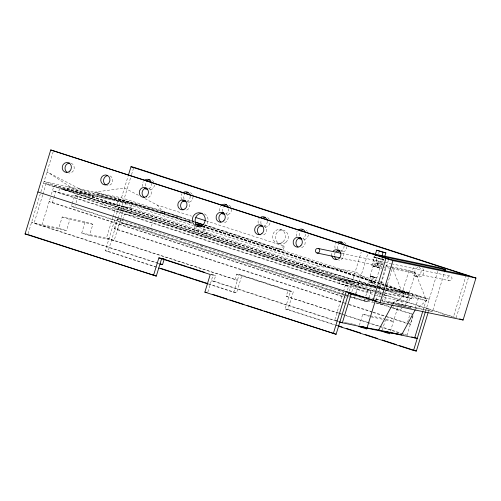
<?xml version="1.0" encoding="UTF-8"?>
<svg xmlns="http://www.w3.org/2000/svg" width="501" height="501" viewBox="0 0 501 501"><rect width="100%" height="100%" fill="white"/><g stroke="black" fill="none" stroke-linecap="round" stroke-linejoin="round"><path stroke-width="0.38" stroke-dasharray="2.5 1.88" d="M28.075 233.804L40.243 194.012M40.919 191.802L53.313 151.271M42.704 194.927L34.112 223.039L158.842 263.394M42.929 194.188L46.098 183.829L376.439 290.668M50.432 197.356L41.821 225.531L66.476 230.685L69.902 219.482L92.879 224.285L89.454 235.489L81.744 232.996L85.17 221.793L92.879 224.285M51.315 194.463L53.807 186.328L126.095 201.44L120.672 219.194M52.461 202.429L345.302 297.181L341.939 296.479L49.098 201.728L52.461 202.429L53.795 198.064M54.014 197.331L55.799 191.507L348.64 286.259L347.306 290.624M191.47 223.296L132.007 204.057L132.132 203.638L63.088 189.203L62.963 189.622L132.032 204.064L132.158 203.638L191.601 222.876M157.746 263.332L31.532 222.5L58.767 228.193L62.193 216.989L85.17 221.793M345.64 295.12L71.38 206.387L72.044 204.201M72.269 203.475L74.718 195.465L78.081 196.167L370.922 290.918L368.473 298.928M71.38 206.387L74.743 207.088L75.188 205.629M76.077 202.717L78.081 196.167M92.409 196.874L91.896 198.553L67.115 188.226L67.629 186.547L92.409 196.874L310.752 267.521L375.882 286.278L375.368 287.962L310.238 269.2L310.752 267.521M112.738 217.44L106.406 238.15L237.424 280.247L108.98 238.689L81.744 232.996M112.963 216.695L118.393 198.947L191.463 222.588M156.525 267.309L105.298 250.732L128.056 176.302M114.297 228.763L117.29 218.962L120.653 219.663L117.66 229.464L114.297 228.763L343.216 302.829M105.298 250.732L108.103 251.32L118.017 218.893M118.242 218.154L131.306 175.413M131.531 174.674L133.786 167.309M120.44 219.933L114.109 240.643L89.454 235.489M344.012 295.258L121.568 223.283L122.432 220.44M122.651 219.732L124.392 214.046L153.306 220.089L150.701 228.619M130.636 207.827L132.007 203.35L59.713 188.238L58.341 192.716L130.636 207.827L384.079 289.835M163.019 211.635L97.889 192.872L97.376 194.551L162.506 213.313L163.019 211.635L194.213 221.724M194.995 226.145L193.793 230.065L198.953 231.143L195.872 227.26M207.89 291.989L213.063 275.074L210.827 274.354M336.077 321.035L211.347 280.679L213.927 281.218L215.643 275.619L211.171 274.172M234.844 279.708L236.553 274.103L241.939 275.231L293.31 291.851L287.918 309.499L285.113 308.91L290.511 291.269L239.134 274.642L233.742 292.29L208.497 284.123M233.742 292.29L236.541 292.878L241.939 275.231M204.496 225.25L277.992 249.035L283.146 250.112L284.343 246.191L206.312 220.941M338.188 313.144L286.221 296.329L287.931 290.73L293.31 291.851M385.657 288.733L408.44 293.492L408.572 293.072L339.503 278.637L339.377 279.057L384.912 288.576M343.273 292.108L334.662 320.283L337.649 320.903M343.479 291.432L346.648 281.074L376.326 287.28M349.291 291.169L361.24 252.072M351.865 291.707L354.351 283.566M355.272 294.682L367.884 253.412M349.961 297.181L354.426 298.627L355.077 296.498M355.948 293.649L357.251 289.384L381.599 294.475M371.654 265.53L374.222 257.126L377.359 257.783L384.042 259.944L381.474 268.348L371.654 265.53L381.474 268.348M374.948 255.804L374.516 257.207L384.042 259.944M370.139 276.02L373.239 265.906L376.188 266.689L379.908 267.947L376.827 278.03L370.139 276.02L376.827 278.03M368.723 282.094L370.527 276.214L373.101 276.752L376.439 277.83L374.642 283.716L368.723 282.094L374.642 283.716M374.792 266.188L377.359 257.783M378.606 253.594L379.464 250.788M351.583 297.049L364.221 301.132L364.891 298.953M365.78 296.041L367.559 290.211L370.922 290.918M371.304 282.633L373.101 276.752M372.068 283.171L373.865 277.291L376.439 277.83M359.317 325.437L362.743 314.233L369.638 315.674M364.221 301.132L367.584 301.84L368.248 299.654M378.33 267.691L381.367 257.883M382.764 289.271L379.194 288.113L386.046 265.712L389.878 266.513M383.685 285.138L380.854 283.961L381.367 282.282L378.393 281.318M376.145 300.262L388.313 260.47M374.322 294.907L379.533 296.592L380.898 292.114L377.184 290.912M382.282 301.114L392.471 267.791L415.448 272.594L426.576 300.813L415.529 309.242M383.559 303.963L386.171 295.433L382.363 294.638M382.294 330.24L385.494 319.782M390.454 331.249L398.157 306.061M398.383 305.322L398.834 303.838L405.259 305.917L415.448 272.594L409.023 270.515L390.642 266.67M383.791 289.077L402.171 292.916L409.023 270.515M408.421 293.492L408.547 293.066L384.768 285.376M384.186 293.004L411.578 298.728L412.949 294.25L385.557 288.52M407.57 322.112L410.137 313.714L412.824 314.277M406.956 335.394L413.062 315.417M415.097 308.76L418.942 296.185L383.935 288.87M408.484 323.796L410.501 324.216L413.068 315.818M423.026 310.514L426.645 298.677L202.611 226.195M425.493 311.409L437.786 271.21M428.299 311.998L429.2 309.048L426.395 308.466M382.382 301.132L432.495 311.609L444.431 272.55M466.212 275.187L453.367 317.189L118.142 208.729L381.843 293.724M456.173 317.778L469.011 275.769M393.185 303.763C394.537 298.345 403.349 299.654 402.879 305.328M379.89 267.979L373.22 265.937M402.103 307.833C400.017 311.541 393.867 310.501 393.097 306.33M392.559 304.439L403.599 296.01L426.576 300.813L402.171 292.916M277.992 249.035L284.343 246.191M376.608 285.307L355.284 271.548L319.582 266.457L311.766 267.647L94.914 197.482L70.935 187.236L47.031 171.812L79.139 188.664L94.914 197.482M388.275 301.821L387.586 302.216L387.931 302.942L410.908 307.746L411.59 307.351L411.252 306.625L388.275 301.821L388.619 302.548L387.931 302.942M411.252 306.625L410.563 307.019L410.908 307.746M279.683 229.477L282.489 230.065M55.799 191.507L52.436 190.806L373.583 294.669M341.933 253.437L390.861 263.664M391.625 263.82L450.487 276.126A2.342 2.161 -78.2 0 1 451.301 280.046A2.342 2.161 -78.2 0 1 447.725 278.963A2.342 2.161 -78.2 0 1 450.487 276.126M376.558 263.726L379.363 264.309M278.381 243.467L281.186 244.05M340.63 257.94L449.19 280.629M415.129 276.189L417.928 276.777M121.568 223.283L152.711 230.053M384.793 288.363L340.655 279.138L339.29 283.616L376.577 291.413M377.084 287.436L383.171 288.708M379.194 288.113L383.027 288.914M384.705 292.91L409.818 298.158L408.447 302.642L379.533 296.592M377.334 291.569L383.422 292.841M345.277 285.557L348.64 286.259M367.602 297.312L426.069 309.53L432.495 311.609M374.786 299.548L379.345 300.5M400.211 306.042L402.51 306.518M403.28 306.681L405.578 307.157M406.342 307.32L408.641 307.802M409.405 307.958L411.703 308.441M397.5 305.51L399.785 305.992M442.458 314.91L444.744 315.386M354.426 298.627L383.34 304.671M210.959 274.636L215.643 275.619M286.221 296.329L338.538 312.962M370.402 315.837L384.186 318.717M371.216 316.889L385 319.77M385.77 319.926L393.429 321.529L385.72 319.037M344.375 322.312L346.617 322.782M347.362 322.938L349.604 323.402M350.349 323.558L352.591 324.028M353.343 324.185L355.585 324.654M179.126 216.451L94.583 192.177L124.48 188L138.821 195.471M295.778 263.063L376.195 286.115M376.94 286.328L379.188 286.973L377.253 285.72M377.322 257.79L383.741 259.869M374.222 257.126L380.904 259.293M386.046 265.712L389.615 266.864M390.329 267.096L392.471 267.791L403.599 296.01L383.478 289.497M144.971 198.672L157.264 205.072L191.451 216.131M370.527 276.214L373.865 277.291M193.987 221.26L121.48 197.801L44.032 181.612L352.291 281.349M205.128 224.868L283.146 250.112M203.863 224.849L377.654 281.08M194.1 221.887L162.919 211.804L157.264 205.072M191.701 222.369L120.966 199.486L43.518 183.291L351.777 283.027L429.225 299.216L202.874 225.982M162.506 213.313L191.47 222.682M202.611 226.289L380.854 283.961M202.723 226.477L377.359 282.977M378.086 283.215L384.048 285.138M202.598 226.897L377.234 283.397M377.954 283.635L383.923 285.557M384.643 285.795L408.44 293.492M79.139 188.664L193.348 225.613M199.279 227.535L319.582 266.457M384.824 290.073L411.578 298.728M63.088 189.203L339.503 278.637M382.288 293.874L455.428 317.534M74.718 195.465L367.559 290.211M375.856 299.034L379.426 300.193M180.861 239.146L183.829 240.104M200.181 245.396L203.155 246.36M248.496 261.027L251.471 261.992M291.094 274.824L294.068 275.788M322.08 284.837L325.049 285.795M337.687 289.885L342.145 291.332M366.676 299.266L371.441 300.819M378.136 302.986L412.755 314.177M117.29 218.962L343.987 292.308M359.593 297.362L372.976 301.69M375.944 302.648L391.557 307.702M392.296 307.94L410.137 313.714M74.743 207.088L348.258 295.584M349.003 295.828L367.584 301.84M346.385 295.365L350.844 296.805M344.757 295.496L349.216 296.943M117.66 229.464L344.35 302.817M348.809 304.257L372.594 311.954M373.339 312.192L408.271 323.496M409.016 323.734L410.501 324.216M343.962 303.074L348.42 304.514M349.166 304.758L372.205 312.211M372.951 312.449L386.327 316.782M387.073 317.02L407.138 323.514M62.193 216.989L69.902 219.482M362.743 314.233L369.751 316.5M236.553 274.103L287.931 290.73M339.283 313.2L343.736 314.647M344.481 314.885L367.496 322.331M368.235 322.569L379.376 326.176M380.115 326.414L409.073 335.783M338.933 313.382L341.162 314.102M341.901 314.346L401.295 333.56M402.04 333.804L405.747 335.006M58.767 228.193L66.476 230.685M213.927 281.218L338.864 321.642M158.491 263.576L159.976 264.058M336.822 321.273L339.045 321.993M108.103 251.32L157.846 267.415M208.328 283.748L236.541 292.878M287.918 309.499L334.693 324.629M335.432 324.873L337.661 325.594M285.113 308.91L334.856 325.005M335.601 325.249L337.824 325.969M381.367 282.282L384.906 283.754M385.613 284.048L406.142 292.609L405.628 294.287L386.515 286.321M340.53 250.462A4.985 4.584 -78.2 0 1 343.63 255.973A4.985 4.584 -78.2 0 1 338.858 260.194M334.505 255.134A4.985 4.584 -78.2 0 1 335.244 252.667M331.8 255.836A4.985 4.584 -78.2 0 1 331.925 253.268M303.105 238.545A4.985 4.584 -78.2 0 1 304.934 244.187A4.985 4.584 -78.2 0 1 300.293 247.738M264.021 225.757A4.985 4.584 -78.2 0 1 266.563 231.055A4.985 4.584 -78.2 0 1 262.392 235.245M226.057 213.62A4.985 4.584 -78.2 0 1 228.018 218.643A4.985 4.584 -78.2 0 1 224.404 222.676M187.361 200.976A4.985 4.584 -78.2 0 1 189.704 206.381A4.985 4.584 -78.2 0 1 185.395 210.395M148.622 188.407A4.985 4.584 -78.2 0 1 151.077 194.3A4.985 4.584 -78.2 0 1 145.891 197.895M110.101 175.951A4.985 4.584 -78.2 0 1 112.537 181.857A4.985 4.584 -78.2 0 1 107.339 185.426M71.073 163.282A4.985 4.584 -78.2 0 1 73.985 169.451A4.985 4.584 -78.2 0 1 68.161 172.801M204.408 213.871A7.033 6.475 -78.2 0 1 208.015 221.054A7.033 6.475 -78.2 0 1 202.629 227.16M422.775 268.567A4.985 4.584 -78.2 0 1 421.792 276.132A4.985 4.584 -78.2 0 1 415.085 274.016A4.985 4.584 -78.2 0 1 418.398 267.183M419.061 267.171A4.985 4.584 -78.2 0 1 419.631 274.999A4.985 4.584 -78.2 0 1 412.448 273.822A4.985 4.584 -78.2 0 1 415.598 266.601M382.877 263.914A4.985 4.584 -78.2 0 1 377.372 262.969A4.985 4.584 -78.2 0 1 376.977 256.957M344.268 242.534A4.985 4.584 -78.2 0 1 346.078 244.137M346.874 246.53A4.985 4.584 -78.2 0 1 341.444 251.99M337.943 248.891A4.985 4.584 -78.2 0 1 338.789 243.987M306.305 230.397A4.985 4.584 -78.2 0 1 307.213 231.218M308.347 234.769A4.985 4.584 -78.2 0 1 303.456 239.578M299.241 235.752A4.985 4.584 -78.2 0 1 299.924 232.001M267.609 217.747A4.985 4.584 -78.2 0 1 269.356 219.432M269.951 223.152A4.985 4.584 -78.2 0 1 264.447 227.097M261.065 223.847A4.985 4.584 -78.2 0 1 261.39 220.052M228.869 205.178A4.985 4.584 -78.2 0 1 230.698 206.763M231.518 209.149A4.985 4.584 -78.2 0 1 226.139 214.666M222.607 211.61A4.985 4.584 -78.2 0 1 223.402 206.694M190.349 192.722A4.985 4.584 -78.2 0 1 192.171 194.313M192.985 196.699A4.985 4.584 -78.2 0 1 187.587 202.204M184.067 199.129A4.985 4.584 -78.2 0 1 184.875 194.219M382.526 257.808A4.985 4.584 -78.2 0 1 377.14 263.87A4.985 4.584 -78.2 0 1 374.172 256.368M344.074 245.947A4.985 4.584 -78.2 0 1 341.018 251.12M335.144 248.308A4.985 4.584 -78.2 0 1 335.983 243.398M305.547 234.186A4.985 4.584 -78.2 0 1 302.992 238.407M296.824 236.378A4.985 4.584 -78.2 0 1 297.124 231.418M267.258 221.273A4.985 4.584 -78.2 0 1 264.027 226.327M258.265 223.258A4.985 4.584 -78.2 0 1 259.28 218.38M228.713 208.56A4.985 4.584 -78.2 0 1 225.713 213.77M219.807 211.027A4.985 4.584 -78.2 0 1 220.597 206.105M190.18 196.116A4.985 4.584 -78.2 0 1 187.161 201.314M181.819 199.674A4.985 4.584 -78.2 0 1 182.076 193.63M152.404 180.585A4.985 4.584 -78.2 0 1 153.982 182.452M154.465 184.95A4.985 4.584 -78.2 0 1 149.592 189.785M145.359 185.977A4.985 4.584 -78.2 0 1 146.023 182.22M151.578 183.072A4.985 4.584 -78.2 0 1 149.123 188.595M142.948 186.597A4.985 4.584 -78.2 0 1 143.223 181.638M103.482 202.354L102.11 206.838L131.03 212.881L132.396 208.397L103.482 202.354M203.725 228.976L202.529 232.896L207.683 233.973L203.725 228.976M285.946 242.34A7.033 6.475 -78.2 0 0 284.136 230.422A7.033 6.475 -78.2 0 0 275.418 238.413A7.033 6.475 -78.2 0 0 285.946 242.34M283.146 241.751A7.033 6.475 -78.2 0 0 281.337 229.84A7.033 6.475 -78.2 0 0 272.619 237.825A7.033 6.475 -78.2 0 0 283.146 241.751M377.641 264.566A2.342 2.161 -78.2 0 0 376.664 260.695A2.342 2.161 -78.2 0 0 374.015 263.651A2.342 2.161 -78.2 0 0 377.641 264.566M380.779 265.223A2.342 2.161 -78.2 0 0 379.808 261.347A2.342 2.161 -78.2 0 0 377.153 264.309A2.342 2.161 -78.2 0 0 380.779 265.223"/><path stroke-width="0.75" d="M186.259 266.407L161.685 258.453L156.293 276.101L25.05 233.954L50.733 149.943L388.763 258.992M128.506 174.83L130.986 166.72L133.786 167.309L475.95 278.011L463.106 320.02L380.059 302.66L37.894 191.952M153.488 275.512L158.886 257.871L163.62 258.86M159.976 264.058L162.549 264.597L164.265 258.992M348.953 292.271L336.108 334.28L204.865 292.139L210.257 274.492L158.886 257.871M333.303 333.691L346.147 291.688L348.251 292.127M351.188 293.924L342.365 322.776L339.396 321.811M375.161 255.103L376.658 250.206L385.883 252.867L384.812 256.368M382.012 255.786L383.083 252.285L385.883 252.867M375.406 300.519L366.701 329L358.992 326.502L378.681 329.996L401.658 334.8L415.166 309.912M380.059 302.66L392.897 260.652L475.95 278.011M414.271 337.461L417.239 338.425L390.003 332.733L389.678 333.798L381.969 331.305L358.992 326.502M422.8 311.253L414.659 337.887L411.69 336.923M338.57 326.207L413.557 350.468L425.38 311.797M413.557 350.468L416.356 351.057L428.073 312.73M444.882 271.079L445.333 269.607L438.914 267.528L367.54 252.604M378.681 329.996L392.189 305.109M381.969 331.305L401.658 334.8M375.481 255.003L445.333 269.607M469.011 275.769L385.964 258.41L373.12 300.412L376.17 301.051M318.235 248.483A2.342 2.161 -78.2 0 1 319.049 252.398A2.342 2.161 -78.2 0 1 315.467 251.314A2.342 2.161 -78.2 0 1 318.235 248.483L341.168 253.274M316.933 252.986L339.866 257.777M351.658 293.974L348.621 293.342L355.046 295.421L367.195 297.957M25.05 233.954L27.849 234.543M204.865 292.139L206.969 292.578M339.791 322.237L367.026 327.93L362.123 326.339M130.986 166.72L466.212 275.187M376.658 250.206L383.083 252.285M50.733 149.943L392.897 260.652M195.91 217.578L205.573 220.703M195.697 222.206L203.124 224.611M194.845 222.131L203.011 224.774M197.657 224.298L201.383 225.5M196.574 224.241L201.126 225.713M195.922 224.129L201.865 226.051M195.296 224.072L202.003 226.239M459.642 318.899L463.106 320.02M349.166 292.34L375.919 301.001M187.743 266.889L204.871 272.425M387.198 331.825L390.003 332.733M160.326 263.87L162.549 264.597M160.815 268.373L176.402 273.421M177.893 273.897L193.48 278.944M194.964 279.426L207.589 283.51M338.4 325.832L342.114 327.034M346.567 328.474L360.676 333.04M365.129 334.48L377.748 338.563M382.207 340.004L396.31 344.569M399.278 345.527L416.356 351.057M158.754 268.029L207.752 283.885M28.595 234.781L156.293 276.101M212.862 294.406L226.972 298.965M229.94 299.93L244.043 304.495M247.018 305.453L262.605 310.501M264.09 310.977L336.108 334.28M336.597 259.48A4.985 4.584 -78.2 0 1 334.599 256.424M336.027 251.652A4.985 4.584 -78.2 0 1 339.346 250.268M333.221 251.064A4.985 4.584 -78.2 0 1 340.204 251.878A4.985 4.584 -78.2 0 1 338.025 259.186A4.985 4.584 -78.2 0 1 331.8 255.836M298.032 247.006A4.985 4.584 -78.2 0 1 296.204 241.363A4.985 4.584 -78.2 0 1 300.844 237.812M260.05 234.856A4.985 4.584 -78.2 0 1 257.508 229.564A4.985 4.584 -78.2 0 1 261.679 225.375M220.954 222.062A4.985 4.584 -78.2 0 1 219.144 216.407A4.985 4.584 -78.2 0 1 223.803 212.875M183.065 209.913A4.985 4.584 -78.2 0 1 180.723 204.508A4.985 4.584 -78.2 0 1 185.032 200.488M144.745 197.544A4.985 4.584 -78.2 0 1 142.146 192.284A4.985 4.584 -78.2 0 1 146.273 188.044M106.193 185.076A4.985 4.584 -78.2 0 1 103.619 179.803A4.985 4.584 -78.2 0 1 107.759 175.582M67.084 172.275A4.985 4.584 -78.2 0 1 65.249 166.633A4.985 4.584 -78.2 0 1 69.889 163.075M198.765 226.696A7.033 6.475 -78.2 0 1 195.334 218.605A7.033 6.475 -78.2 0 1 202.235 213.288M339.296 250.963A4.985 4.584 -78.2 0 1 338.488 250.03M339.678 243.085A4.985 4.584 -78.2 0 1 341.926 242.146M301.201 238.839A4.985 4.584 -78.2 0 1 300.293 238.019M300.713 230.999A4.985 4.584 -78.2 0 1 302.848 229.784M262.336 225.976A4.985 4.584 -78.2 0 1 261.572 225.005M263.006 218.11A4.985 4.584 -78.2 0 1 265.286 217.265M223.978 213.664A4.985 4.584 -78.2 0 1 223.164 212.737M224.285 205.786A4.985 4.584 -78.2 0 1 226.521 204.821M185.433 201.189A4.985 4.584 -78.2 0 1 184.625 200.262M185.765 193.311A4.985 4.584 -78.2 0 1 188.007 192.359M336.879 242.497A4.985 4.584 -78.2 0 1 343.824 244.688M339.841 251.433A4.985 4.584 -78.2 0 1 337.499 251.045M298.909 229.652A4.985 4.584 -78.2 0 1 305.078 231.681M301.852 238.864A4.985 4.584 -78.2 0 1 298.396 238.251M260.207 217.522A4.985 4.584 -78.2 0 1 267.058 220.008M262.837 226.584A4.985 4.584 -78.2 0 1 260.514 226.101M221.486 205.197A4.985 4.584 -78.2 0 1 228.45 207.308M224.536 214.096A4.985 4.584 -78.2 0 1 221.173 213.075M182.965 192.728A4.985 4.584 -78.2 0 1 189.923 194.858M185.99 201.634A4.985 4.584 -78.2 0 1 182.627 200.607M147.332 189.052A4.985 4.584 -78.2 0 1 146.424 188.238M146.812 181.212A4.985 4.584 -78.2 0 1 150.143 179.853M145.008 179.865A4.985 4.584 -78.2 0 1 151.183 181.863M146.793 189.196A4.985 4.584 -78.2 0 1 144.532 188.464M300.819 245.791A4.985 4.584 -78.2 0 0 299.222 237.43A4.985 4.584 -78.2 0 0 293.254 243.348A4.985 4.584 -78.2 0 0 300.819 245.791M261.841 233.723A4.985 4.584 -78.2 0 0 261.215 225.174A4.985 4.584 -78.2 0 0 254.646 230.272A4.985 4.584 -78.2 0 0 261.841 233.723M223.74 220.872A4.985 4.584 -78.2 0 0 222.175 212.499A4.985 4.584 -78.2 0 0 216.188 218.392A4.985 4.584 -78.2 0 0 223.74 220.872M184.869 208.967A4.985 4.584 -78.2 0 0 184.556 200.387A4.985 4.584 -78.2 0 0 177.811 205.216A4.985 4.584 -78.2 0 0 184.869 208.967M146.524 196.354A4.985 4.584 -78.2 0 0 145.816 187.819A4.985 4.584 -78.2 0 0 139.297 192.991A4.985 4.584 -78.2 0 0 146.524 196.354M107.978 183.905A4.985 4.584 -78.2 0 0 107.302 175.363A4.985 4.584 -78.2 0 0 100.757 180.517A4.985 4.584 -78.2 0 0 107.978 183.905M69.871 171.06A4.985 4.584 -78.2 0 0 68.268 162.693A4.985 4.584 -78.2 0 0 62.306 168.612A4.985 4.584 -78.2 0 0 69.871 171.06M202.892 224.974A7.033 6.475 -78.2 0 0 201.089 213.063A7.033 6.475 -78.2 0 0 192.371 221.054A7.033 6.475 -78.2 0 0 202.892 224.974"/></g></svg>
